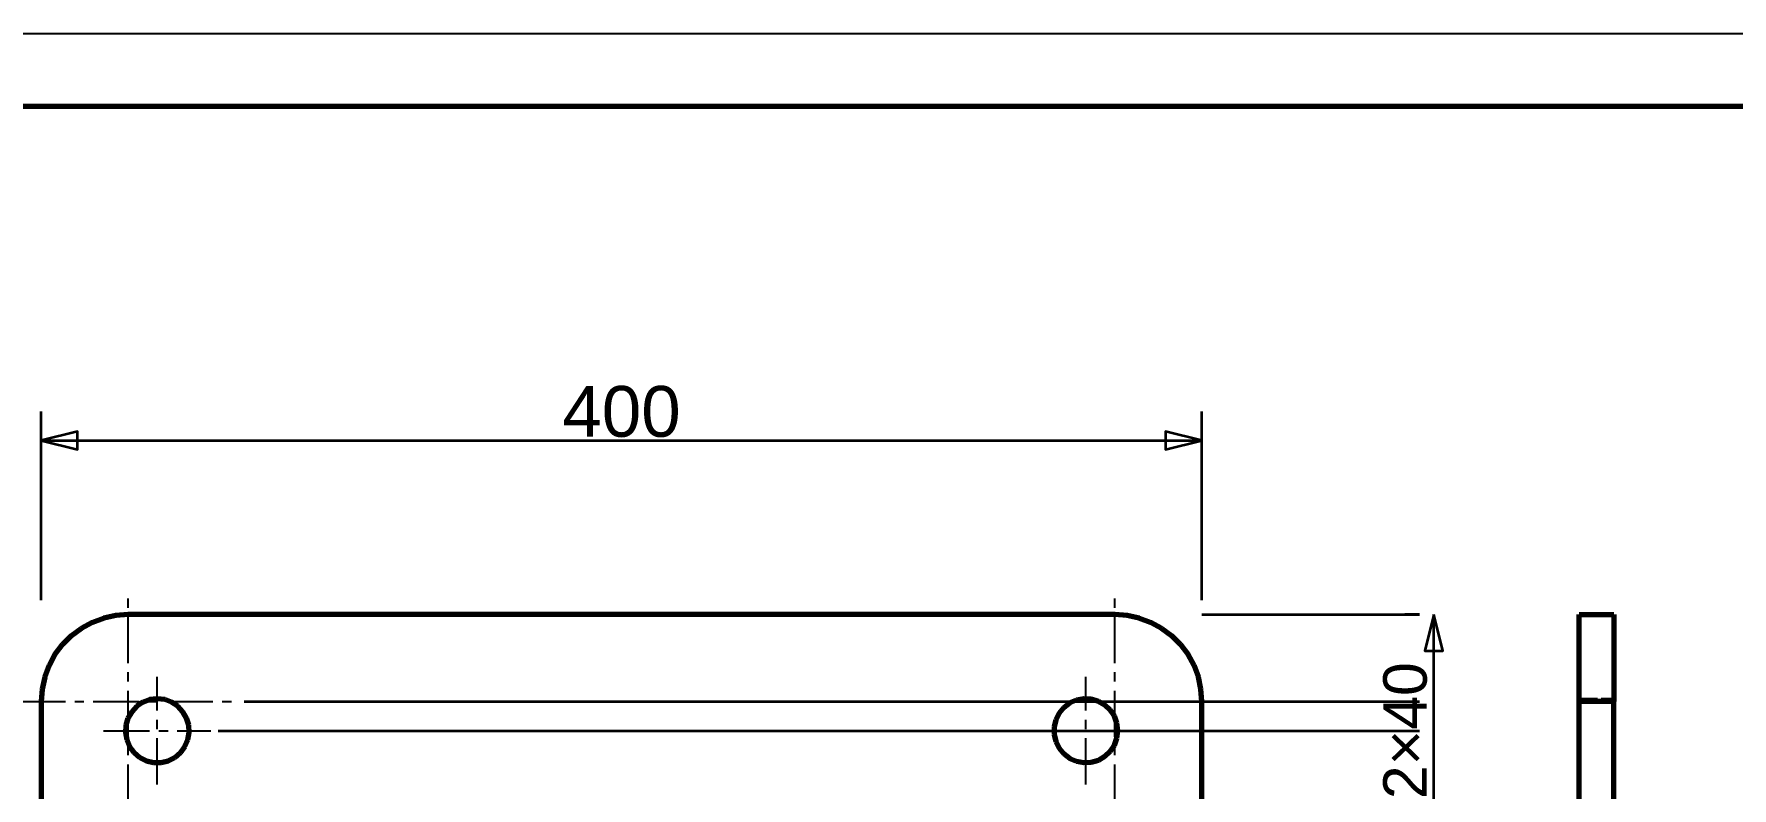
# Model space of a CAD drawing. Header units: millimetres. Extents: x 0 to 420, y 0 to 297.
# Drawn here: x 64.5 to 181.5, y 245.1 to 297 of the extents above; entities that cross this region are included whole.
import ezdxf
from ezdxf.enums import TextEntityAlignment as Align

# ---------------------------------------------------------------- set-up
doc = ezdxf.new("R2010")
doc.units = ezdxf.units.MM
doc.linetypes.add('CENTER', pattern=[5.08, 3.175, -0.635, 0.635, -0.635])
doc.linetypes.add('DASHED', pattern=[1.524, 1.27, -0.254])
doc.styles.add('GOST', font='Arial')

msp = doc.modelspace()

# ---------------------------------------------------------------- linework, layer by layer
at = {"color": 7, "lineweight": 35}
for p, q in [((65, 258), (65, 271)), ((145, 258), (145, 271)), ((65, 269), (145, 269)), ((145, 257), (160, 257)), ((160, 257), (159, 257)), ((161, 241), (161, 257)), ((79, 251), (160, 251)), ((147, 251), (160, 251)), ((77.2, 249), (160, 249)), ((141.2, 249), (160, 249))]:
    msp.add_line(p, q, dxfattribs=at)
at = {"color": 4, "linetype": 'CENTER', "lineweight": 25}
for p, q in [((71, 243.5), (71, 258.5)), ((139, 243.5), (139, 258.5)), ((73, 245.3), (73, 252.7)), ((137, 245.3), (137, 252.7)), ((63.5, 251), (78.5, 251)), ((131.5, 251), (146.5, 251)), ((69.3, 249), (76.7, 249)), ((133.3, 249), (140.7, 249))]:
    msp.add_line(p, q, dxfattribs=at)
at = {"color": 1, "lineweight": 70}
for p, q in [((68.51, 256.46), (67.76, 256.05)), ((69.31, 256.76), (68.51, 256.46)), ((70.15, 256.94), (69.31, 256.76)), ((71, 257), (70.15, 256.94)), ((139, 257), (71, 257)), ((139.85, 256.94), (139, 257)), ((140.69, 256.76), (139.85, 256.94)), ((141.49, 256.46), (140.69, 256.76)), ((142.24, 256.05), (141.49, 256.46)), ((171, 256.96), (171, 257)), ((171, 257), (173.4, 257)), ((171, 256.85), (171, 256.96)), ((171, 256.66), (171, 256.85)), ((171, 256.41), (171, 256.66)), ((171, 256.08), (171, 256.41)), ((173.4, 257), (173.4, 256.96)), ((173.4, 256.96), (173.4, 256.85)), ((173.4, 256.85), (173.4, 256.66)), ((173.4, 256.66), (173.4, 256.41)), ((173.4, 256.41), (173.4, 256.08)), ((67.07, 255.53), (66.47, 254.93)), ((67.76, 256.05), (67.07, 255.53)), ((142.93, 255.53), (142.24, 256.05)), ((143.53, 254.93), (142.93, 255.53)), ((171, 255.69), (171, 256.08)), ((171, 255.24), (171, 255.69)), ((171, 254.74), (171, 255.24)), ((173.4, 256.08), (173.4, 255.69)), ((173.4, 255.69), (173.4, 255.24)), ((173.4, 255.24), (173.4, 254.74)), ((65.95, 254.24), (65.54, 253.49)), ((66.47, 254.93), (65.95, 254.24)), ((144.05, 254.24), (143.53, 254.93)), ((144.46, 253.49), (144.05, 254.24)), ((171, 254.19), (171, 254.74)), ((171, 253.6), (171, 254.19)), ((173.4, 254.74), (173.4, 254.19)), ((173.4, 254.19), (173.4, 253.6)), ((65.54, 253.49), (65.24, 252.69)), ((144.76, 252.69), (144.46, 253.49)), ((171, 252.98), (171, 253.6)), ((171, 252.34), (171, 252.98)), ((173.4, 253.6), (173.4, 252.98)), ((173.4, 252.98), (173.4, 252.34)), ((65.06, 251.85), (65, 251)), ((65.24, 252.69), (65.06, 251.85)), ((144.94, 251.85), (144.76, 252.69)), ((145, 251), (144.94, 251.85)), ((171, 251.67), (171, 252.34)), ((171, 251), (171, 251.67)), ((173.4, 252.34), (173.4, 251.67)), ((173.4, 251.67), (173.4, 251)), ((65, 251), (65, 183)), ((71.59, 250.69), (71.24, 250.31)), ((72.01, 250.97), (71.59, 250.69)), ((72.49, 251.14), (72.01, 250.97)), ((73, 251.2), (72.49, 251.14)), ((73.51, 251.14), (73, 251.2)), ((73.99, 250.97), (73.51, 251.14)), ((74.41, 250.69), (73.99, 250.97)), ((74.76, 250.31), (74.41, 250.69)), ((135.49, 250.6), (135.16, 250.21)), ((135.9, 250.91), (135.49, 250.6)), ((136.37, 251.11), (135.9, 250.91)), ((136.87, 251.2), (136.37, 251.11)), ((137.38, 251.17), (136.87, 251.2)), ((137.87, 251.02), (137.38, 251.17)), ((138.31, 250.76), (137.87, 251.02)), ((138.69, 250.41), (138.31, 250.76)), ((145, 183), (145, 251)), ((171, 183), (171, 251)), ((173.4, 251), (171, 251)), ((173.4, 183), (173.4, 251)), ((70.83, 249.38), (70.8, 248.87)), ((70.98, 249.87), (70.83, 249.38)), ((71.24, 250.31), (70.98, 249.87)), ((75.02, 249.87), (74.76, 250.31)), ((75.17, 249.38), (75.02, 249.87)), ((75.2, 248.87), (75.17, 249.38)), ((134.93, 249.75), (134.81, 249.26)), ((135.16, 250.21), (134.93, 249.75)), ((138.97, 249.99), (138.69, 250.41)), ((139.14, 249.51), (138.97, 249.99)), ((139.2, 249), (139.14, 249.51)), ((70.8, 248.87), (70.89, 248.37)), ((70.89, 248.37), (71.09, 247.9)), ((74.91, 247.9), (75.11, 248.37)), ((75.11, 248.37), (75.2, 248.87)), ((134.81, 249.26), (134.81, 248.74)), ((134.81, 248.74), (134.93, 248.25)), ((134.93, 248.25), (135.16, 247.79)), ((138.97, 248.01), (139.14, 248.49)), ((139.14, 248.49), (139.2, 249)), ((71.09, 247.9), (71.4, 247.49)), ((71.4, 247.49), (71.79, 247.16)), ((71.79, 247.16), (72.25, 246.93)), ((73.75, 246.93), (74.21, 247.16)), ((74.21, 247.16), (74.6, 247.49)), ((74.6, 247.49), (74.91, 247.9)), ((135.16, 247.79), (135.49, 247.4)), ((135.49, 247.4), (135.9, 247.09)), ((135.9, 247.09), (136.37, 246.89)), ((137.38, 246.83), (137.87, 246.98)), ((137.87, 246.98), (138.31, 247.24)), ((138.31, 247.24), (138.69, 247.59)), ((138.69, 247.59), (138.97, 248.01)), ((72.25, 246.93), (72.74, 246.81)), ((72.74, 246.81), (73.26, 246.81)), ((73.26, 246.81), (73.75, 246.93)), ((136.37, 246.89), (136.87, 246.8)), ((136.87, 246.8), (137.38, 246.83))]:
    msp.add_line(p, q, dxfattribs=at)
at = {"color": 5, "linetype": 'DASHED', "lineweight": 35}
for p, q in [((67.76, 256.05), (68.51, 256.46)), ((68.51, 256.46), (69.31, 256.76)), ((69.31, 256.76), (70.15, 256.94)), ((70.15, 256.94), (71, 257)), ((139, 257), (71, 257)), ((139, 257), (139.85, 256.94)), ((139.85, 256.94), (140.69, 256.76)), ((140.69, 256.76), (141.49, 256.46)), ((141.49, 256.46), (142.24, 256.05)), ((171, 257), (171, 256.96)), ((173.4, 257), (171, 257)), ((171, 256.96), (171, 256.85)), ((171, 256.85), (171, 256.66)), ((171, 256.66), (171, 256.41)), ((171, 256.41), (171, 256.08)), ((173.4, 256.96), (173.4, 257)), ((173.4, 256.85), (173.4, 256.96)), ((173.4, 256.66), (173.4, 256.85)), ((173.4, 256.41), (173.4, 256.66)), ((173.4, 256.08), (173.4, 256.41)), ((66.47, 254.93), (67.07, 255.53)), ((67.07, 255.53), (67.76, 256.05)), ((142.24, 256.05), (142.93, 255.53)), ((142.93, 255.53), (143.53, 254.93)), ((171, 256.08), (171, 255.69)), ((171, 255.69), (171, 255.24)), ((171, 255.24), (171, 254.74)), ((173.4, 255.69), (173.4, 256.08)), ((173.4, 255.24), (173.4, 255.69)), ((173.4, 254.74), (173.4, 255.24)), ((65.54, 253.49), (65.95, 254.24)), ((65.95, 254.24), (66.47, 254.93)), ((143.53, 254.93), (144.05, 254.24)), ((144.05, 254.24), (144.46, 253.49)), ((171, 254.74), (171, 254.19)), ((171, 254.19), (171, 253.6)), ((173.4, 254.19), (173.4, 254.74)), ((173.4, 253.6), (173.4, 254.19)), ((65.24, 252.69), (65.54, 253.49)), ((144.46, 253.49), (144.76, 252.69)), ((171, 253.6), (171, 252.98)), ((171, 252.98), (171, 252.34)), ((173.4, 252.98), (173.4, 253.6)), ((173.4, 252.34), (173.4, 252.98)), ((65, 251), (65.06, 251.85)), ((65.06, 251.85), (65.24, 252.69)), ((144.76, 252.69), (144.94, 251.85)), ((144.94, 251.85), (145, 251)), ((171, 252.34), (171, 251.67)), ((171, 251.67), (171, 251)), ((173.4, 251.67), (173.4, 252.34)), ((173.4, 251), (173.4, 251.67)), ((65, 251), (65, 183)), ((71.24, 250.31), (71.59, 250.69)), ((71.59, 250.69), (72.01, 250.97)), ((72.01, 250.97), (72.49, 251.14)), ((72.49, 251.14), (73, 251.2)), ((73, 251.2), (73.51, 251.14)), ((73.51, 251.14), (73.99, 250.97)), ((73.99, 250.97), (74.41, 250.69)), ((74.41, 250.69), (74.76, 250.31)), ((135.16, 250.21), (135.49, 250.6)), ((135.49, 250.6), (135.9, 250.91)), ((135.9, 250.91), (136.37, 251.11)), ((136.37, 251.11), (136.87, 251.2)), ((136.87, 251.2), (137.38, 251.17)), ((137.38, 251.17), (137.87, 251.02)), ((137.87, 251.02), (138.31, 250.76)), ((138.31, 250.76), (138.69, 250.41)), ((145, 183), (145, 251)), ((171, 251.2), (173.4, 251.2)), ((171, 251.2), (171, 251.14)), ((171, 251.14), (171, 251.2)), ((171, 251.19), (171, 251.2)), ((171, 251.2), (171, 251.14)), ((171, 251.14), (171, 251.19)), ((171, 251.14), (171, 250.98)), ((171, 250.98), (171, 251.14)), ((171, 251.08), (171, 251.14)), ((171, 251.14), (171, 250.98)), ((171, 250.98), (171, 251.08)), ((171, 251), (171, 183)), ((171, 250.98), (171, 250.72)), ((171, 250.72), (171, 250.98)), ((171, 250.86), (171, 250.98)), ((171, 250.98), (171, 250.72)), ((171, 250.72), (171, 250.86)), ((171, 250.72), (171, 250.37)), ((171, 250.37), (171, 250.72)), ((171, 250.56), (171, 250.72)), ((171, 250.72), (171, 250.37)), ((171, 250.37), (171, 250.56)), ((173.4, 251.2), (173.4, 251.14)), ((173.4, 251.14), (173.4, 251.2)), ((173.4, 251.14), (173.4, 251.2)), ((173.4, 251.2), (173.4, 251.19)), ((173.4, 251.19), (173.4, 251.14)), ((173.4, 251.14), (173.4, 250.98)), ((173.4, 250.98), (173.4, 251.14)), ((173.4, 250.98), (173.4, 251.14)), ((173.4, 251.14), (173.4, 251.08)), ((173.4, 251.08), (173.4, 250.98)), ((173.4, 251), (173.4, 183)), ((173.4, 250.98), (173.4, 250.72)), ((173.4, 250.72), (173.4, 250.98)), ((173.4, 250.72), (173.4, 250.98)), ((173.4, 250.98), (173.4, 250.86)), ((173.4, 250.86), (173.4, 250.72)), ((173.4, 250.72), (173.4, 250.37)), ((173.4, 250.37), (173.4, 250.72)), ((173.4, 250.37), (173.4, 250.72)), ((173.4, 250.72), (173.4, 250.56)), ((173.4, 250.56), (173.4, 250.37)), ((70.8, 248.87), (70.83, 249.38)), ((70.83, 249.38), (70.98, 249.87)), ((70.98, 249.87), (71.24, 250.31)), ((74.76, 250.31), (75.02, 249.87)), ((75.02, 249.87), (75.17, 249.38)), ((75.17, 249.38), (75.2, 248.87)), ((134.81, 249.26), (134.93, 249.75)), ((134.93, 249.75), (135.16, 250.21)), ((138.69, 250.41), (138.97, 249.99)), ((138.97, 249.99), (139.14, 249.51)), ((139.14, 249.51), (139.2, 249)), ((171, 250.37), (171, 249.95)), ((171, 249.95), (171, 250.37)), ((171, 250.17), (171, 250.37)), ((171, 250.37), (171, 249.95)), ((171, 249.95), (171, 250.17)), ((171, 249.95), (171, 249.49)), ((171, 249.49), (171, 249.95)), ((171, 249.73), (171, 249.95)), ((171, 249.95), (171, 249.49)), ((171, 249.49), (171, 249.73)), ((171, 249.49), (171, 249)), ((171, 249), (171, 249.49)), ((171, 249.25), (171, 249.49)), ((171, 249.49), (171, 249)), ((173.4, 250.37), (173.4, 249.95)), ((173.4, 249.95), (173.4, 250.37)), ((173.4, 249.95), (173.4, 250.37)), ((173.4, 250.37), (173.4, 250.17)), ((173.4, 250.17), (173.4, 249.95)), ((173.4, 249.95), (173.4, 249.49)), ((173.4, 249.49), (173.4, 249.95)), ((173.4, 249.49), (173.4, 249.95)), ((173.4, 249.95), (173.4, 249.73)), ((173.4, 249.73), (173.4, 249.49)), ((173.4, 249.49), (173.4, 249)), ((173.4, 249), (173.4, 249.49)), ((173.4, 249), (173.4, 249.49)), ((173.4, 249.49), (173.4, 249.25)), ((70.89, 248.37), (70.8, 248.87)), ((71.09, 247.9), (70.89, 248.37)), ((75.11, 248.37), (74.91, 247.9)), ((75.2, 248.87), (75.11, 248.37)), ((134.81, 248.74), (134.81, 249.26)), ((134.93, 248.25), (134.81, 248.74)), ((135.16, 247.79), (134.93, 248.25)), ((139.14, 248.49), (138.97, 248.01)), ((139.2, 249), (139.14, 248.49)), ((171, 249), (171, 249.25)), ((171, 249), (171, 248.51)), ((171, 248.51), (171, 249)), ((171, 249), (171, 248.51)), ((171, 248.75), (171, 249)), ((171, 248.51), (171, 248.75)), ((171, 248.51), (171, 248.05)), ((171, 248.05), (171, 248.51)), ((171, 248.51), (171, 248.05)), ((171, 248.27), (171, 248.51)), ((171, 248.05), (171, 248.27)), ((173.4, 249.25), (173.4, 249)), ((173.4, 249), (173.4, 248.51)), ((173.4, 248.51), (173.4, 249)), ((173.4, 249), (173.4, 248.75)), ((173.4, 248.51), (173.4, 249)), ((173.4, 248.75), (173.4, 248.51)), ((173.4, 248.51), (173.4, 248.05)), ((173.4, 248.05), (173.4, 248.51)), ((173.4, 248.51), (173.4, 248.27)), ((173.4, 248.05), (173.4, 248.51)), ((173.4, 248.27), (173.4, 248.05)), ((71.4, 247.49), (71.09, 247.9)), ((71.79, 247.16), (71.4, 247.49)), ((72.25, 246.93), (71.79, 247.16)), ((74.21, 247.16), (73.75, 246.93)), ((74.6, 247.49), (74.21, 247.16)), ((74.91, 247.9), (74.6, 247.49)), ((135.49, 247.4), (135.16, 247.79)), ((135.9, 247.09), (135.49, 247.4)), ((136.37, 246.89), (135.9, 247.09)), ((137.87, 246.98), (137.38, 246.83)), ((138.31, 247.24), (137.87, 246.98)), ((138.69, 247.59), (138.31, 247.24)), ((138.97, 248.01), (138.69, 247.59)), ((171, 248.05), (171, 247.63)), ((171, 247.63), (171, 248.05)), ((171, 248.05), (171, 247.63)), ((171, 247.83), (171, 248.05)), ((171, 247.63), (171, 247.83)), ((171, 247.63), (171, 247.28)), ((171, 247.28), (171, 247.63)), ((171, 247.63), (171, 247.28)), ((171, 247.44), (171, 247.63)), ((171, 247.28), (171, 247.44)), ((171, 247.28), (171, 247.02)), ((171, 247.02), (171, 247.28)), ((171, 247.28), (171, 247.02)), ((171, 247.14), (171, 247.28)), ((171, 247.02), (171, 247.14)), ((171, 247.02), (171, 246.86)), ((171, 246.86), (171, 247.02)), ((171, 247.02), (171, 246.86)), ((171, 246.92), (171, 247.02)), ((173.4, 248.05), (173.4, 247.63)), ((173.4, 247.63), (173.4, 248.05)), ((173.4, 248.05), (173.4, 247.83)), ((173.4, 247.63), (173.4, 248.05)), ((173.4, 247.83), (173.4, 247.63)), ((173.4, 247.63), (173.4, 247.28)), ((173.4, 247.28), (173.4, 247.63)), ((173.4, 247.63), (173.4, 247.44)), ((173.4, 247.28), (173.4, 247.63)), ((173.4, 247.44), (173.4, 247.28)), ((173.4, 247.28), (173.4, 247.02)), ((173.4, 247.02), (173.4, 247.28)), ((173.4, 247.28), (173.4, 247.14)), ((173.4, 247.02), (173.4, 247.28)), ((173.4, 247.14), (173.4, 247.02)), ((173.4, 247.02), (173.4, 246.86)), ((173.4, 246.86), (173.4, 247.02)), ((173.4, 247.02), (173.4, 246.92)), ((173.4, 246.86), (173.4, 247.02)), ((72.74, 246.81), (72.25, 246.93)), ((73.26, 246.81), (72.74, 246.81)), ((73.75, 246.93), (73.26, 246.81)), ((136.87, 246.8), (136.37, 246.89)), ((137.38, 246.83), (136.87, 246.8)), ((171, 246.86), (171, 246.92)), ((171, 246.86), (171, 246.8)), ((171, 246.8), (171, 246.86)), ((171, 246.86), (171, 246.8)), ((171, 246.81), (171, 246.86)), ((171, 246.8), (171, 246.81)), ((173.4, 246.92), (173.4, 246.86)), ((173.4, 246.86), (173.4, 246.8)), ((173.4, 246.8), (173.4, 246.86)), ((173.4, 246.86), (173.4, 246.81)), ((173.4, 246.8), (173.4, 246.86)), ((173.4, 246.81), (173.4, 246.8))]:
    msp.add_line(p, q, dxfattribs=at)
at = {"color": 7, "lineweight": 25}
msp.add_lwpolyline([(0, 0), (420, 0), (420, 297), (0, 297)], close=True, dxfattribs=at)
at = {"color": 7, "lineweight": 70}
msp.add_lwpolyline([(20, 5), (415, 5), (415, 292), (20, 292)], close=True, dxfattribs=at)
at = {"color": 7, "lineweight": 35}
for points in [[(65, 269), (67.5, 268.38), (67.5, 269.62)], [(145, 269), (142.5, 269.62), (142.5, 268.38)], [(161, 257), (160.38, 254.5), (161.62, 254.5)]]:
    msp.add_lwpolyline(points, close=True, dxfattribs=at)

# ---------------------------------------------------------------- texts
at = {"color": 7, "style": 'GOST'}
msp.add_text('400', height=3.5, dxfattribs=at).set_placement((105, 271), align=Align.MIDDLE)
msp.add_text('2×40', height=3, rotation=90, dxfattribs=at).set_placement((159, 249), align=Align.MIDDLE)

doc.saveas('drawing.dxf')
